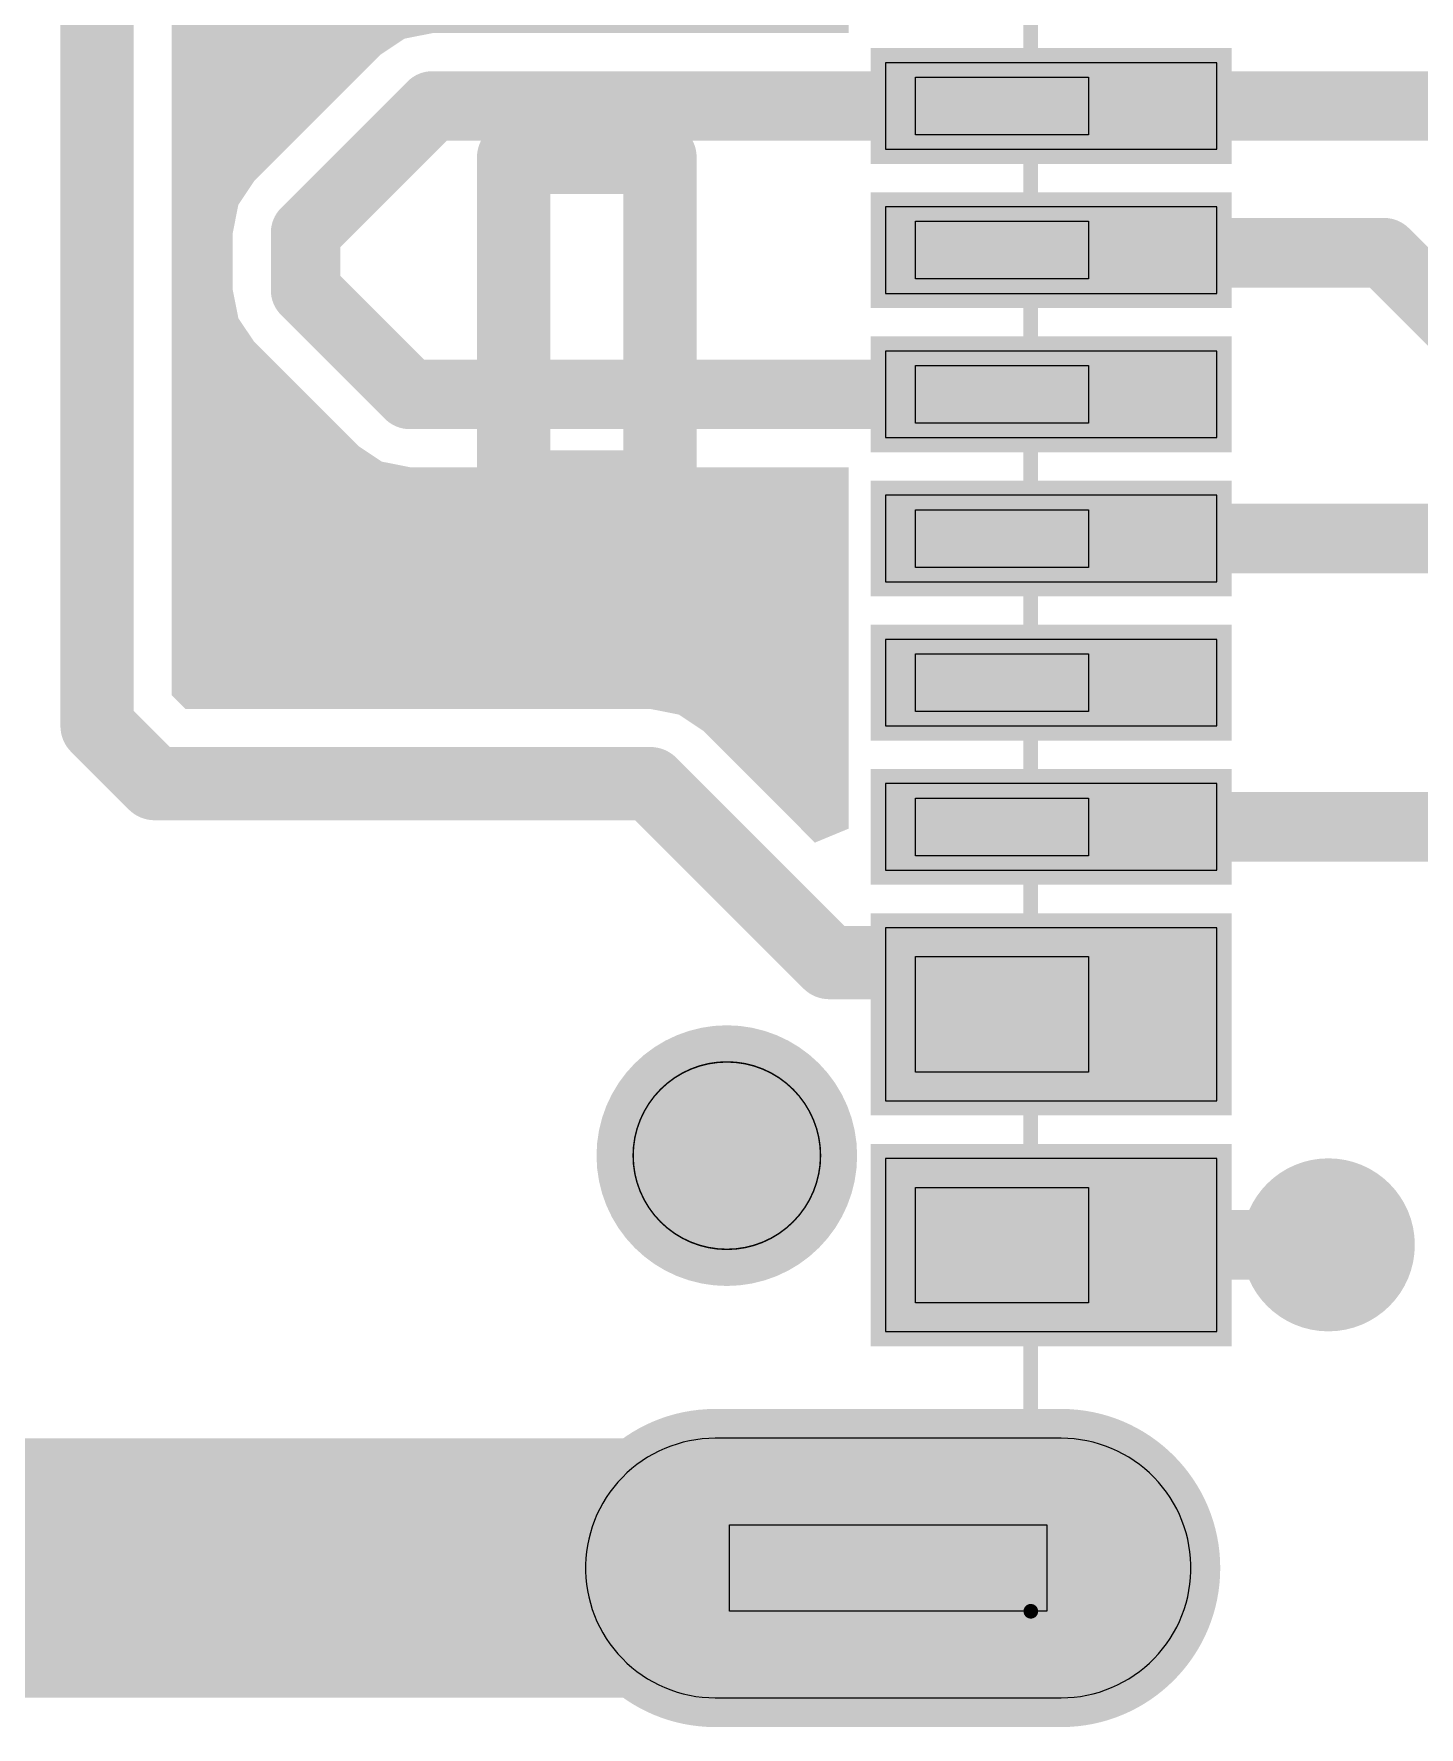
# Model space of a CAD drawing. Header units: inches. Extents: x -3 to 103, y 0 to 40.
# Drawn here: x 5.09 to 9.89, y 15.68 to 21.55 of the extents above; entities that cross this region are included whole.
import ezdxf

# ---------------------------------------------------------------- set-up
doc = ezdxf.new("R2010")
doc.units = ezdxf.units.IN
for name, color, linetype in [('Bottom Layer', 5, 'Continuous'), ('Bottom Solder', 6, 'Continuous'), ('Dimensions', 6, 'Continuous'), ('Keep-Out Layer', 6, 'Continuous'), ('Mechanical 15', 56, 'Continuous'), ('Mechanical 6', 56, 'Continuous'), ('Multi-Layer', 9, 'Continuous'), ('Pad Holes', 156, 'Continuous'), ('Top Layer', 1, 'Continuous'), ('Top Overlay', 2, 'Continuous'), ('Top Paste', 8, 'Continuous'), ('Top Solder', 216, 'Continuous'), ('Via Holes', 16, 'Continuous')]:
    doc.layers.add(name, color=color, linetype=linetype)

# ---------------------------------------------------------------- blocks, each defined once
blk = doc.blocks.new('MC_121_L119_81')
at = {"layer": 'Bottom Layer'}
h = blk.add_hatch(color=5, dxfattribs=at)
edge = h.paths.add_edge_path()
edge.add_arc((8.6399116, -0.6001257999999999), 0.4499991, 180, 360)
edge.add_line((9.089910699999999, -0.6001257999999999), (9.089910699999999, 0.5998718))
edge.add_arc((8.6399116, 0.5998718), 0.4499991, 0, 180)
edge.add_line((8.189912499999998, 0.5998718), (8.189912499999998, -0.6001257999999999))
h = blk.add_hatch(color=5, dxfattribs=at)
edge = h.paths.add_edge_path()
edge.add_arc((7.2098916, -0.559943), 0.3499993, 0, 360)
at = {"layer": 'Bottom Solder'}
h = blk.add_hatch(color=6, dxfattribs=at)
edge = h.paths.add_edge_path()
edge.add_arc((8.6399116, -0.6001257999999999), 0.5515991, 180, 360)
edge.add_line((9.191510699999998, -0.6001257999999999), (9.191510699999998, 0.5998718))
edge.add_arc((8.6399116, 0.5998718), 0.5515991, 0, 180)
edge.add_line((8.088312499999999, 0.5998718), (8.088312499999999, -0.6001257999999997))
h = blk.add_hatch(color=6, dxfattribs=at)
edge = h.paths.add_edge_path()
edge.add_arc((7.2098916, -0.559943), 0.36500054, 0, 360)
at = {"layer": 'Mechanical 15'}
h = blk.add_hatch(color=56, dxfattribs=at)
edge = h.paths.add_edge_path()
edge.add_arc((8.79004989017723, 0.692600978840932), 0.0599694382827107, 1.632091984226588, 178.2950744075561)
edge.add_arc((8.79005210982277, 0.6960932211590679), 0.0599694382827107, 181.6320919842266, 358.2950744075561)
at = {"layer": 'Multi-Layer'}
h = blk.add_hatch(color=9, dxfattribs=at)
edge = h.paths.add_edge_path()
edge.add_arc((8.6399116, -0.6001257999999999), 0.4499991, 180, 360)
edge.add_line((9.089910699999999, -0.6001257999999999), (9.089910699999999, 0.5998718))
edge.add_arc((8.6399116, 0.5998718), 0.4499991, 0, 180)
edge.add_line((8.189912499999998, 0.5998718), (8.189912499999998, -0.6001257999999999))
h = blk.add_hatch(color=9, dxfattribs=at)
edge = h.paths.add_edge_path()
edge.add_arc((7.2098916, -0.559943), 0.3499993, 0, 360)
at = {"layer": 'Pad Holes'}
h = blk.add_hatch(color=7, dxfattribs=at)
edge = h.paths.add_edge_path()
edge.add_arc((8.6399624, -0.5500115999999999), 0.2999994, 180, 360)
edge.add_line((8.939961799999999, -0.5500115999999999), (8.939961799999999, 0.5500115999999999))
edge.add_arc((8.6399624, 0.5500115999999999), 0.2999994, 0, 180)
edge.add_line((8.339963, 0.5500115999999999), (8.339963, -0.5500115999999999))
h = blk.add_hatch(color=7, dxfattribs=at)
edge = h.paths.add_edge_path()
edge.add_arc((7.2098916, -0.559943), 0.3499993, 0, 360)
at = {"layer": 'Top Layer'}
for points in [[(3.4200719, 1.1400282), (3.720071299999999, 1.1400282), (3.720071299999999, -0.0099822), (3.4200719, -0.0099822)], [(3.9199439, 1.1400282), (4.2199433, 1.1400282), (4.2199433, -0.0099822), (3.9199439, -0.0099822)], [(4.4200699, 1.1400282), (4.7200693, 1.1400282), (4.7200693, -0.0099822), (4.4200699, -0.0099822)], [(4.9199419, 1.1400282), (5.2199413, 1.1400282), (5.2199413, -0.0099822), (4.9199419, -0.0099822)], [(5.4200679, 1.1400282), (5.720067299999999, 1.1400282), (5.720067299999999, -0.0099822), (5.4200679, -0.0099822)], [(5.9199399, 1.1400282), (6.2199393, 1.1400282), (6.2199393, -0.0099822), (5.9199399, -0.0099822)], [(6.4199262, 1.1400282), (7.019924999999999, 1.1400282), (7.019924999999999, -0.0099822), (6.4199262, -0.0099822)], [(7.220026199999999, 1.1400282), (7.820025, 1.1400282), (7.820025, -0.0099822), (7.220026199999999, -0.0099822)]]:
    blk.add_hatch(color=1, dxfattribs=at).paths.add_polyline_path(points)
h = blk.add_hatch(color=1, dxfattribs=at)
edge = h.paths.add_edge_path()
edge.add_arc((8.6399116, -0.6001257999999999), 0.4499991, 180, 360)
edge.add_line((9.089910699999999, -0.6001257999999999), (9.089910699999999, 0.5998718))
edge.add_arc((8.6399116, 0.5998718), 0.4499991, 0, 180)
edge.add_line((8.189912499999998, 0.5998718), (8.189912499999998, -0.6001257999999999))
h = blk.add_hatch(color=1, dxfattribs=at)
edge = h.paths.add_edge_path()
edge.add_arc((7.2098916, -0.559943), 0.3499993, 0, 360)
at = {"layer": 'Top Solder'}
for points in [[(3.3692719, 1.1908282), (3.7708713, 1.1908282), (3.7708713, -0.0607822), (3.3692719, -0.0607822)], [(3.8691439, 1.1908282), (4.270743299999999, 1.1908282), (4.270743299999999, -0.0607822), (3.8691439, -0.0607822)], [(4.3692699, 1.1908282), (4.7708693, 1.1908282), (4.7708693, -0.0607822), (4.3692699, -0.0607822)], [(4.8691419, 1.1908282), (5.2707413, 1.1908282), (5.2707413, -0.0607822), (4.8691419, -0.0607822)], [(5.3692679, 1.1908282), (5.7708673, 1.1908282), (5.7708673, -0.0607822), (5.3692679, -0.0607822)], [(5.8691399, 1.1908282), (6.2707393, 1.1908282), (6.2707393, -0.0607822), (5.8691399, -0.0607822)], [(6.369126199999999, 1.1908282), (7.070724999999999, 1.1908282), (7.070724999999999, -0.0607822), (6.369126199999999, -0.0607822)], [(7.169226199999999, 1.1908282), (7.870825, 1.1908282), (7.870825, -0.0607822), (7.169226199999999, -0.0607822)]]:
    blk.add_hatch(color=216, dxfattribs=at).paths.add_polyline_path(points)
h = blk.add_hatch(color=216, dxfattribs=at)
edge = h.paths.add_edge_path()
edge.add_arc((8.6399116, -0.6001257999999999), 0.5515991, 180, 360)
edge.add_line((9.191510699999998, -0.6001257999999999), (9.191510699999998, 0.5998718))
edge.add_arc((8.6399116, 0.5998718), 0.5515991, 0, 180)
edge.add_line((8.088312499999999, 0.5998718), (8.088312499999999, -0.6001257999999997))
h = blk.add_hatch(color=216, dxfattribs=at)
edge = h.paths.add_edge_path()
edge.add_arc((7.2098916, -0.559943), 0.36500054, 0, 360)
at = {"layer": 'Dimensions'}
for points, const_width in [([(7.5348846, -0.559943, 1), (6.8848986, -0.559943, 1)], 0.00508), ([(6.8836286, -0.559943, 1), (6.8861686, -0.559943, 1)], 0.00254), ([(7.5336146, -0.559943, 1), (7.5361546, -0.559943, 1)], 0.00254)]:
    blk.add_lwpolyline(points, format="xyb", close=True, dxfattribs=dict(at, const_width=const_width))
at = {"layer": 'Keep-Out Layer'}
for points, const_width in [([(7.5348846, -0.559943, 1), (6.8848986, -0.559943, 1)], 0.254), ([(7.5348846, -0.559943, 1), (6.8848986, -0.559943, 1)], 0.00508), ([(6.821398599999999, -0.559943, 1), (6.948398599999999, -0.559943, 1)], 0.127), ([(7.471384599999999, -0.559943, 1), (7.598384599999999, -0.559943, 1)], 0.127), ([(6.8836286, -0.559943, 1), (6.8861686, -0.559943, 1)], 0.00254), ([(7.5336146, -0.559943, 1), (7.5361546, -0.559943, 1)], 0.00254)]:
    blk.add_lwpolyline(points, format="xyb", close=True, dxfattribs=dict(at, const_width=const_width))
at = {"layer": 'Mechanical 15'}
for p, q in [((3.470071799999999, 0.6944359999999999), (3.6700714, 0.6944359999999999)), ((3.470071799999999, 0.0944372), (3.470071799999999, 0.6944359999999999)), ((3.470071799999999, 0.6944359999999999), (3.470071799999999, 0.6944359999999999)), ((3.6700714, 0.6944359999999999), (3.6700714, 0.0944372)), ((3.969943799999999, 0.6944359999999999), (4.1699434, 0.6944359999999999)), ((3.969943799999999, 0.0944372), (3.969943799999999, 0.6944359999999999)), ((3.969943799999999, 0.6944359999999999), (3.969943799999999, 0.6944359999999999)), ((4.1699434, 0.6944359999999999), (4.1699434, 0.0944372)), ((4.4700698, 0.6944359999999999), (4.6700694, 0.6944359999999999)), ((4.4700698, 0.0944372), (4.4700698, 0.6944359999999999)), ((4.4700698, 0.6944359999999999), (4.4700698, 0.6944359999999999)), ((4.6700694, 0.6944359999999999), (4.6700694, 0.0944372)), ((4.9699418, 0.6944359999999999), (5.1699414, 0.6944359999999999)), ((4.9699418, 0.0944372), (4.9699418, 0.6944359999999999)), ((4.9699418, 0.6944359999999999), (4.9699418, 0.6944359999999999)), ((5.1699414, 0.6944359999999999), (5.1699414, 0.0944372)), ((5.4700678, 0.6944359999999999), (5.6700674, 0.6944359999999999)), ((5.4700678, 0.0944372), (5.4700678, 0.6944359999999999)), ((5.4700678, 0.6944359999999999), (5.4700678, 0.6944359999999999)), ((5.6700674, 0.6944359999999999), (5.6700674, 0.0944372)), ((5.9699398, 0.6944359999999999), (6.1699394, 0.6944359999999999)), ((5.9699398, 0.0944372), (5.9699398, 0.6944359999999999)), ((5.9699398, 0.6944359999999999), (5.9699398, 0.6944359999999999)), ((6.1699394, 0.6944359999999999), (6.1699394, 0.0944372)), ((6.519925999999999, 0.6944359999999999), (6.9199252, 0.6944359999999999)), ((6.519925999999999, 0.0944372), (6.519925999999999, 0.6944359999999999)), ((6.519925999999999, 0.6944359999999999), (6.519925999999999, 0.6944359999999999)), ((6.9199252, 0.6944359999999999), (6.9199252, 0.0944372)), ((7.320025999999999, 0.6944359999999999), (7.720025199999999, 0.6944359999999999)), ((7.320025999999999, 0.0944372), (7.320025999999999, 0.6944359999999999)), ((7.320025999999999, 0.6944359999999999), (7.320025999999999, 0.6944359999999999)), ((7.720025199999999, 0.6944359999999999), (7.720025199999999, 0.0944372)), ((8.4899246, 0.5498846000000001), (8.789924, 0.5498846000000001)), ((8.4899246, -0.5501386), (8.4899246, 0.5498846000000001)), ((8.4899246, 0.5498846000000001), (8.4899246, 0.5498846000000001)), ((8.789924, 0.5498846000000001), (8.789924, -0.5501386)), ((3.6700714, 0.0944372), (3.470071799999999, 0.0944372)), ((4.1699434, 0.0944372), (3.969943799999999, 0.0944372)), ((4.6700694, 0.0944372), (4.4700698, 0.0944372)), ((5.1699414, 0.0944372), (4.9699418, 0.0944372)), ((5.6700674, 0.0944372), (5.4700678, 0.0944372)), ((6.1699394, 0.0944372), (5.9699398, 0.0944372)), ((6.9199252, 0.0944372), (6.519925999999999, 0.0944372)), ((7.720025199999999, 0.0944372), (7.320025999999999, 0.0944372)), ((8.789924, -0.5501386), (8.4899246, -0.5501386))]:
    blk.add_line(p, q, dxfattribs=at)
at = {"layer": 'Mechanical 15', "const_width": 0.0508}
for points in [[(8.7899748, 0.4944618), (-0.1500124, 0.4944618)], [(8.7899748, -11.2055148), (8.7899748, 0.4944618)]]:
    blk.add_lwpolyline(points, dxfattribs=at)
at = {"layer": 'Mechanical 15', "const_width": 0.0254}
blk.add_lwpolyline([(8.777274799999999, 0.4944618, 1), (8.802674799999998, 0.4944618, 1)], format="xyb", close=True, dxfattribs=at)
blk.add_lwpolyline([(8.777274799999999, 0.4944618, 1), (8.802674799999998, 0.4944618, 1)], format="xyb", close=True, dxfattribs=at)
at = {"layer": 'Mechanical 6'}
for points, const_width in [([(7.3600056, -0.5594349999999999, 1), (7.0597776, -0.5594349999999999, 1)], 0.2999994), ([(6.98477902, -0.5594349999999999, 1), (7.134776179999999, -0.5594349999999999, 1)], 0.1499997), ([(7.285007019999999, -0.5594349999999999, 1), (7.435004179999999, -0.5594349999999999, 1)], 0.1499997)]:
    blk.add_lwpolyline(points, format="xyb", close=True, dxfattribs=dict(at, const_width=const_width))
at = {"layer": 'Top Overlay', "const_width": 0.254}
for points in [[(4.8913796, -0.791591), (3.7483796, -0.791591)], [(3.7483796, -1.299591), (3.7483796, -0.791591)], [(4.8913796, -1.299591), (4.8913796, -0.791591)], [(4.8913796, -1.299591), (3.7483796, -1.299591)], [(8.7649812, -3.0604968), (8.7649812, -1.2695174)]]:
    blk.add_lwpolyline(points, dxfattribs=at)
at = {"layer": 'Top Overlay', "const_width": 0.127}
for points in [[(3.6848796, -0.791591, 1), (3.8118796, -0.791591, 1)], [(3.6848796, -0.791591, 1), (3.8118796, -0.791591, 1)], [(4.827879599999999, -0.791591, 1), (4.9548796, -0.791591, 1)], [(4.827879599999999, -0.791591, 1), (4.9548796, -0.791591, 1)], [(3.6848796, -1.299591, 1), (3.8118796, -1.299591, 1)], [(3.6848796, -1.299591, 1), (3.8118796, -1.299591, 1)], [(4.827879599999999, -1.299591, 1), (4.9548796, -1.299591, 1)], [(4.827879599999999, -1.299591, 1), (4.9548796, -1.299591, 1)], [(8.7014812, -1.2695174, 1), (8.828481199999999, -1.2695174, 1)], [(8.7014812, -3.0604968, 1), (8.828481199999999, -3.0604968, 1)]]:
    blk.add_lwpolyline(points, format="xyb", close=True, dxfattribs=at)
at = {"layer": 'Top Paste'}
for p, q in [((3.7199824, 1.1400282), (3.419982999999999, 1.1400282)), ((3.419982999999999, 1.1400282), (3.419982999999999, -0.0099822)), ((3.7199824, -0.0099822), (3.7199824, 1.1400282)), ((4.219956, 1.1400282), (3.919956599999999, 1.1400282)), ((3.919956599999999, 1.1400282), (3.919956599999999, -0.0099822)), ((4.219956, -0.0099822), (4.219956, 1.1400282)), ((4.719955, 1.1400282), (4.4199556, 1.1400282)), ((4.4199556, 1.1400282), (4.4199556, -0.0099822)), ((4.719955, -0.0099822), (4.719955, 1.1400282)), ((5.2199794, 1.1400282), (4.91998, 1.1400282)), ((4.91998, 1.1400282), (4.91998, -0.0099822)), ((5.2199794, -0.0099822), (5.2199794, 1.1400282)), ((5.7199784, 1.1400282), (5.419979, 1.1400282)), ((5.419979, 1.1400282), (5.419979, -0.0099822)), ((5.7199784, -0.0099822), (5.7199784, 1.1400282)), ((5.919978, 1.1400282), (5.919978, -0.0099822)), ((6.219977399999999, 1.1400282), (5.919978, 1.1400282)), ((5.919978, 1.1400282), (5.919978, 1.1400282)), ((6.219977399999999, -0.0099822), (6.219977399999999, 1.1400282)), ((6.419977, 1.1400282), (6.419977, -0.0099822)), ((7.019975799999999, 1.1400282), (6.419977, 1.1400282)), ((6.419977, 1.1400282), (6.419977, 1.1400282)), ((7.019975799999999, -0.0099822), (7.019975799999999, 1.1400282)), ((7.8199742, 1.1400282), (7.219975399999999, 1.1400282)), ((7.219975399999999, 1.1400282), (7.219975399999999, -0.0099822)), ((7.8199742, -0.0099822), (7.8199742, 1.1400282)), ((8.4346034, 1.0003282), (8.4149184, 0.989584)), ((8.4548218, 1.0100564), (8.4346034, 1.0003282)), ((8.4754974, 1.0187686), (8.4548218, 1.0100564)), ((8.4965794, 1.0264394), (8.4754974, 1.0187686)), ((8.518042399999999, 1.0330688), (8.4965794, 1.0264394)), ((8.5397848, 1.038606), (8.518042399999999, 1.0330688)), ((8.5617558, 1.043051), (8.5397848, 1.038606)), ((8.583955399999999, 1.0464038), (8.5617558, 1.043051)), ((8.606282, 1.0486136), (8.583955399999999, 1.0464038)), ((8.6286848, 1.0497312), (8.606282, 1.0486136)), ((8.651138399999999, 1.0497312), (8.6286848, 1.0497312)), ((8.6286848, 1.0497312), (8.6286848, 1.0497312)), ((8.673541199999999, 1.0486136), (8.651138399999999, 1.0497312)), ((8.6958678, 1.0464038), (8.673541199999999, 1.0486136)), ((8.718067399999999, 1.043051), (8.6958678, 1.0464038)), ((8.7400384, 1.038606), (8.718067399999999, 1.043051)), ((8.761780799999999, 1.0330688), (8.7400384, 1.038606)), ((8.7832438, 1.0264394), (8.761780799999999, 1.0330688)), ((8.804325799999999, 1.0187686), (8.7832438, 1.0264394)), ((8.8250014, 1.0100564), (8.804325799999999, 1.0187686)), ((8.8452198, 1.0003282), (8.8250014, 1.0100564)), ((8.8649302, 0.989584), (8.8452198, 1.0003282)), ((8.3593432, 0.9517126), (8.342147399999998, 0.9372854)), ((8.377224799999999, 0.9652508), (8.3593432, 0.9517126)), ((8.395766799999999, 0.9778999999999999), (8.377224799999999, 0.9652508)), ((8.4149184, 0.989584), (8.395766799999999, 0.9778999999999999)), ((8.8840564, 0.9778999999999999), (8.8649302, 0.989584)), ((8.902598399999999, 0.9652508), (8.8840564, 0.9778999999999999)), ((8.92048, 0.9517126), (8.902598399999999, 0.9652508)), ((8.9376758, 0.9372854), (8.92048, 0.9517126)), ((8.2951828, 0.889127), (8.2811874, 0.871601)), ((8.310041799999999, 0.9059671999999999), (8.2951828, 0.889127)), ((8.3256882, 0.92202), (8.310041799999999, 0.9059671999999999)), ((8.342147399999998, 0.9372854), (8.3256882, 0.92202)), ((8.954134999999999, 0.92202), (8.9376758, 0.9372854)), ((8.969781399999999, 0.9059671999999999), (8.954134999999999, 0.92202)), ((8.9846404, 0.889127), (8.969781399999999, 0.9059671999999999)), ((8.998635799999999, 0.871601), (8.9846404, 0.889127)), ((8.2559144, 0.8345170000000001), (8.244713, 0.815086)), ((8.2681064, 0.8533638), (8.2559144, 0.8345170000000001)), ((8.2811874, 0.871601), (8.2681064, 0.8533638)), ((9.011716799999999, 0.8533638), (8.998635799999999, 0.871601)), ((9.0239088, 0.8345170000000001), (9.011716799999999, 0.8533638)), ((9.0351102, 0.815086), (9.0239088, 0.8345170000000001)), ((8.2252312, 0.7746745999999999), (8.217027, 0.7537957999999999)), ((8.2344768, 0.7951215999999999), (8.2252312, 0.7746745999999999)), ((8.244713, 0.815086), (8.2344768, 0.7951215999999999)), ((9.0453464, 0.7951215999999999), (9.0351102, 0.815086)), ((9.054592, 0.7746745999999999), (9.0453464, 0.7951215999999999)), ((9.0627962, 0.7537957999999999), (9.054592, 0.7746745999999999)), ((8.203819, 0.7109206), (8.1988152, 0.6890512)), ((8.2098896, 0.7325106), (8.203819, 0.7109206)), ((8.217027, 0.7537957999999999), (8.2098896, 0.7325106)), ((9.0699336, 0.7325106), (9.0627962, 0.7537957999999999)), ((9.0760042, 0.7109206), (9.0699336, 0.7325106)), ((9.081007999999999, 0.6890512), (9.0760042, 0.7109206)), ((8.194929, 0.6669531999999999), (8.192135, 0.6446774)), ((8.1988152, 0.6890512), (8.194929, 0.6669531999999999)), ((9.0848942, 0.6669531999999999), (9.081007999999999, 0.6890512)), ((9.0876882, 0.6446774), (9.0848942, 0.6669531999999999)), ((8.1904586, 0.6223), (8.1898998, 0.5998718)), ((8.1898998, 0.5998718), (8.1898998, -0.6001257999999999)), ((8.192135, 0.6446774), (8.1904586, 0.6223)), ((9.0893646, 0.6223), (9.0876882, 0.6446774)), ((9.0899234, 0.5998718), (9.0893646, 0.6223)), ((9.0899234, -0.6001257999999999), (9.0899234, 0.5998718)), ((3.419982999999999, -0.0099822), (3.7199824, -0.0099822)), ((3.7199824, -0.0099822), (3.7199824, -0.0099822)), ((3.919956599999999, -0.0099822), (4.219956, -0.0099822)), ((4.219956, -0.0099822), (4.219956, -0.0099822)), ((4.4199556, -0.0099822), (4.719955, -0.0099822)), ((4.719955, -0.0099822), (4.719955, -0.0099822)), ((4.91998, -0.0099822), (5.2199794, -0.0099822)), ((5.2199794, -0.0099822), (5.2199794, -0.0099822)), ((5.419979, -0.0099822), (5.7199784, -0.0099822)), ((5.7199784, -0.0099822), (5.7199784, -0.0099822)), ((5.919978, -0.0099822), (6.219977399999999, -0.0099822)), ((6.419977, -0.0099822), (7.019975799999999, -0.0099822)), ((7.219975399999999, -0.0099822), (7.8199742, -0.0099822)), ((7.8199742, -0.0099822), (7.8199742, -0.0099822)), ((8.1898998, -0.6001257999999999), (8.1904586, -0.6225539999999999)), ((8.1904586, -0.6225539999999999), (8.192135, -0.6449313999999999)), ((8.192135, -0.6449313999999999), (8.194929, -0.6672072)), ((9.0848942, -0.6672072), (9.0876882, -0.6449313999999999)), ((9.0876882, -0.6449313999999999), (9.0893646, -0.6225539999999999)), ((9.0893646, -0.6225539999999999), (9.0899234, -0.6001257999999999)), ((8.194929, -0.6672072), (8.1988152, -0.6893052)), ((8.1988152, -0.6893052), (8.203819, -0.7111746)), ((9.0760042, -0.7111746), (9.081007999999999, -0.6893052)), ((9.081007999999999, -0.6893052), (9.0848942, -0.6672072)), ((8.203819, -0.7111746), (8.2098896, -0.7327646)), ((8.2098896, -0.7327646), (8.217027, -0.7540498)), ((8.217027, -0.7540498), (8.2252312, -0.7749286)), ((9.054592, -0.7749286), (9.0627962, -0.7540498)), ((9.0627962, -0.7540498), (9.0699336, -0.7327646)), ((9.0699336, -0.7327646), (9.0760042, -0.7111746)), ((8.2252312, -0.7749286), (8.2344768, -0.7953756)), ((8.2344768, -0.7953756), (8.244713, -0.8153399999999998)), ((8.244713, -0.8153399999999998), (8.2559144, -0.8347709999999999)), ((9.0239088, -0.8347709999999999), (9.0351102, -0.8153399999999998)), ((9.0351102, -0.8153399999999998), (9.0453464, -0.7953756)), ((9.0453464, -0.7953756), (9.054592, -0.7749286)), ((8.2559144, -0.8347709999999999), (8.2681064, -0.8536177999999999)), ((8.2681064, -0.8536177999999999), (8.2811874, -0.8718549999999999)), ((8.2811874, -0.8718549999999999), (8.2951828, -0.8893809999999999)), ((8.9846404, -0.8893809999999999), (8.998635799999999, -0.8718549999999999)), ((8.998635799999999, -0.8718549999999999), (9.011716799999999, -0.8536177999999999)), ((9.011716799999999, -0.8536177999999999), (9.0239088, -0.8347709999999999)), ((8.2951828, -0.8893809999999999), (8.310041799999999, -0.9062212)), ((8.310041799999999, -0.9062212), (8.3256882, -0.922274)), ((8.3256882, -0.922274), (8.342147399999998, -0.9375393999999999)), ((8.342147399999998, -0.9375393999999999), (8.3593432, -0.9519665999999999)), ((8.92048, -0.9519665999999999), (8.9376758, -0.9375393999999999)), ((8.9376758, -0.9375393999999999), (8.954134999999999, -0.922274)), ((8.954134999999999, -0.922274), (8.969781399999999, -0.9062212)), ((8.969781399999999, -0.9062212), (8.9846404, -0.8893809999999999)), ((8.3593432, -0.9519665999999999), (8.377224799999999, -0.9655047999999998)), ((8.377224799999999, -0.9655047999999998), (8.395766799999999, -0.978154)), ((8.395766799999999, -0.978154), (8.4149184, -0.9898379999999999)), ((8.4149184, -0.9898379999999999), (8.4346034, -1.0005822)), ((8.8452198, -1.0005822), (8.8649302, -0.9898379999999999)), ((8.8649302, -0.9898379999999999), (8.8840564, -0.978154)), ((8.8840564, -0.978154), (8.902598399999999, -0.9655047999999998)), ((8.902598399999999, -0.9655047999999998), (8.92048, -0.9519665999999999)), ((8.4346034, -1.0005822), (8.4548218, -1.0103104)), ((8.4548218, -1.0103104), (8.4754974, -1.0190226)), ((8.4754974, -1.0190226), (8.4965794, -1.0266934)), ((8.4965794, -1.0266934), (8.518042399999999, -1.0333228)), ((8.518042399999999, -1.0333228), (8.5397848, -1.03886)), ((8.5397848, -1.03886), (8.5617558, -1.043305)), ((8.5617558, -1.043305), (8.583955399999999, -1.0466578)), ((8.583955399999999, -1.0466578), (8.606282, -1.0488676)), ((8.606282, -1.0488676), (8.6286848, -1.0499852)), ((8.6286848, -1.0499852), (8.651138399999999, -1.0499852)), ((8.651138399999999, -1.0499852), (8.673541199999999, -1.0488676)), ((8.673541199999999, -1.0488676), (8.6958678, -1.0466578)), ((8.6958678, -1.0466578), (8.718067399999999, -1.043305)), ((8.718067399999999, -1.043305), (8.7400384, -1.03886)), ((8.7400384, -1.03886), (8.761780799999999, -1.0333228)), ((8.761780799999999, -1.0333228), (8.7832438, -1.0266934)), ((8.7832438, -1.0266934), (8.804325799999999, -1.0190226)), ((8.804325799999999, -1.0190226), (8.8250014, -1.0103104)), ((8.8250014, -1.0103104), (8.8452198, -1.0005822))]:
    blk.add_line(p, q, dxfattribs=at)

msp = doc.modelspace()

# ---------------------------------------------------------------- hatches: boundary and pattern name
at = {"layer": 'Bottom Layer'}
h = msp.add_hatch(color=5, dxfattribs=at)
edge = h.paths.add_edge_path()
edge.add_arc((9.57933822, 17.35370926), 0.2999994, 0, 360)
at = {"layer": 'Bottom Solder'}
h = msp.add_hatch(color=6, dxfattribs=at)
edge = h.paths.add_edge_path()
edge.add_arc((9.57933822, 17.35370926), 0.2999994, 0, 360)
at = {"layer": 'Top Layer'}
for points in [[(7.915960799999999, 22.3085914), (7.915960799999999, 21.5554306), (6.4712723, 21.5554306), (6.374645619999999, 21.53621296), (6.29272808, 21.48147596), (5.853506199999999, 21.04225154), (5.7987692, 20.96033654), (5.77954902, 20.86370732), (5.77954902, 20.66380678), (5.7987692, 20.56717756), (5.853506199999999, 20.48526256), (6.21437924, 20.12438698), (6.29629678, 20.06964998), (6.392926, 20.0504298), (7.915960799999999, 20.0504298), (7.915960799999999, 18.797143), (7.79862804, 18.7485401), (7.410983399999999, 19.13618474), (7.326965279999999, 19.19232382), (7.22785956, 19.21203676), (5.61574442, 19.21203676), (5.56757586, 19.26020532), (5.56757586, 21.84578308), (5.71334392, 21.99155114), (7.32571306, 21.99155114), (7.42481878, 22.01126408), (7.508836899999999, 22.06740316), (7.79862804, 22.3571943)], [(3.4229421, 15.7830393), (8.05294046, 15.7830393), (8.05294046, 16.6830375), (3.4229421, 16.6830375)]]:
    msp.add_hatch(color=1, dxfattribs=at).paths.add_polyline_path(points)
h = msp.add_hatch(color=1, dxfattribs=at)
edge = h.paths.add_edge_path()
edge.add_arc((9.57933822, 17.35370926), 0.2999994, 0, 360)
at = {"layer": 'Via Holes'}
h = msp.add_hatch(color=7, dxfattribs=at)
edge = h.paths.add_edge_path()
edge.add_arc((9.57933822, 17.35370926), 0.1499997, 0, 360)

# ---------------------------------------------------------------- linework, layer by layer
at = {"layer": 'Top Layer'}
for points, const_width in [([(5.308599999999999, 19.1529335), (5.308599999999999, 21.9530549)], 0.254), ([(6.03205042, 20.86370732), (6.4712723, 21.3029292)], 0.2413), ([(6.4712723, 21.3029292), (8.617966, 21.3029292)], 0.2413), ([(8.617966, 21.3029292), (10.0152708, 21.3029292)], 0.2413), ([(6.03205042, 20.66380678), (6.03205042, 20.86370732)], 0.2413), ([(8.6270719, 20.7939513), (9.77330278, 20.7939513)], 0.2413), ([(9.77330278, 20.7939513), (10.8836333, 19.68362078)], 0.2413), ([(6.03205042, 20.66380678), (6.392926, 20.3029312)], 0.2413), ([(6.392926, 20.3029312), (8.617966, 20.3029312)], 0.2413), ([(8.617966, 19.8030592), (10.1435408, 19.8030592)], 0.2413), ([(5.308599999999999, 19.1529335), (5.5084726, 18.9530609)], 0.254), ([(5.5084726, 18.9530609), (7.22785956, 18.9530609)], 0.254), ([(7.22785956, 18.9530609), (7.848495859999999, 18.3324246)], 0.254), ([(8.617966, 18.8030612), (10.95333852, 18.8030612)], 0.2413), ([(7.848495859999999, 18.3324246), (8.4386166, 18.3324246)], 0.254), ([(8.4386166, 18.3324246), (8.617966, 18.1530752)], 0.254), ([(8.617966, 17.3529752), (8.618334299999999, 17.3533435)], 0.2413), ([(8.618334299999999, 17.3533435), (9.57897246, 17.3533435)], 0.2413), ([(9.57897246, 17.3533435), (9.57933822, 17.35370926)], 0.2413)]:
    msp.add_lwpolyline(points, dxfattribs=dict(at, const_width=const_width))
for points, const_width in [([(6.410947299999999, 21.3029292, 1), (6.531597299999999, 21.3029292, 1)], 0.12065), ([(6.410947299999999, 21.3029292, 1), (6.531597299999999, 21.3029292, 1)], 0.12065), ([(8.557641, 21.3029292, 1), (8.678291, 21.3029292, 1)], 0.12065), ([(8.557641, 21.3029292, 1), (8.678291, 21.3029292, 1)], 0.12065), ([(5.971725419999999, 20.86370732, 1), (6.09237542, 20.86370732, 1)], 0.12065), ([(5.971725419999999, 20.86370732, 1), (6.09237542, 20.86370732, 1)], 0.12065), ([(8.5667469, 20.7939513, 1), (8.6873969, 20.7939513, 1)], 0.12065), ([(9.71297778, 20.7939513, 1), (9.83362778, 20.7939513, 1)], 0.12065), ([(9.71297778, 20.7939513, 1), (9.83362778, 20.7939513, 1)], 0.12065), ([(5.971725419999999, 20.66380678, 1), (6.09237542, 20.66380678, 1)], 0.12065), ([(5.971725419999999, 20.66380678, 1), (6.09237542, 20.66380678, 1)], 0.12065), ([(6.332600999999999, 20.3029312, 1), (6.453250999999999, 20.3029312, 1)], 0.12065), ([(6.332600999999999, 20.3029312, 1), (6.453250999999999, 20.3029312, 1)], 0.12065), ([(8.557641, 20.3029312, 1), (8.678291, 20.3029312, 1)], 0.12065), ([(8.557641, 19.8030592, 1), (8.678291, 19.8030592, 1)], 0.12065), ([(5.2451, 19.1529335, 1), (5.3721, 19.1529335, 1)], 0.127), ([(5.2451, 19.1529335, 1), (5.3721, 19.1529335, 1)], 0.127), ([(5.4449726, 18.9530609, 1), (5.5719726, 18.9530609, 1)], 0.127), ([(5.4449726, 18.9530609, 1), (5.5719726, 18.9530609, 1)], 0.127), ([(7.16435956, 18.9530609, 1), (7.29135956, 18.9530609, 1)], 0.127), ([(7.16435956, 18.9530609, 1), (7.29135956, 18.9530609, 1)], 0.127), ([(8.557641, 18.8030612, 1), (8.678291, 18.8030612, 1)], 0.12065), ([(7.78499586, 18.3324246, 1), (7.911995859999999, 18.3324246, 1)], 0.127), ([(7.78499586, 18.3324246, 1), (7.911995859999999, 18.3324246, 1)], 0.127), ([(8.3751166, 18.3324246, 1), (8.502116599999999, 18.3324246, 1)], 0.127), ([(8.3751166, 18.3324246, 1), (8.502116599999999, 18.3324246, 1)], 0.127), ([(8.554466, 18.1530752, 1), (8.681465999999999, 18.1530752, 1)], 0.127), ([(8.557641, 17.3529752, 1), (8.678291, 17.3529752, 1)], 0.12065), ([(8.5580093, 17.3533435, 1), (8.6786593, 17.3533435, 1)], 0.12065), ([(8.5580093, 17.3533435, 1), (8.6786593, 17.3533435, 1)], 0.12065), ([(9.51864746, 17.3533435, 1), (9.63929746, 17.3533435, 1)], 0.12065), ([(9.51864746, 17.3533435, 1), (9.63929746, 17.3533435, 1)], 0.12065), ([(9.51901322, 17.35370926, 1), (9.639663220000001, 17.35370926, 1)], 0.12065)]:
    msp.add_lwpolyline(points, format="xyb", close=True, dxfattribs=dict(at, const_width=const_width))

# ---------------------------------------------------------------- block references
at = {"rotation": 270}
msp.add_blockref('MC_121_L119_81', (8.052943, 24.8730008), dxfattribs=at)

doc.saveas('drawing.dxf')
